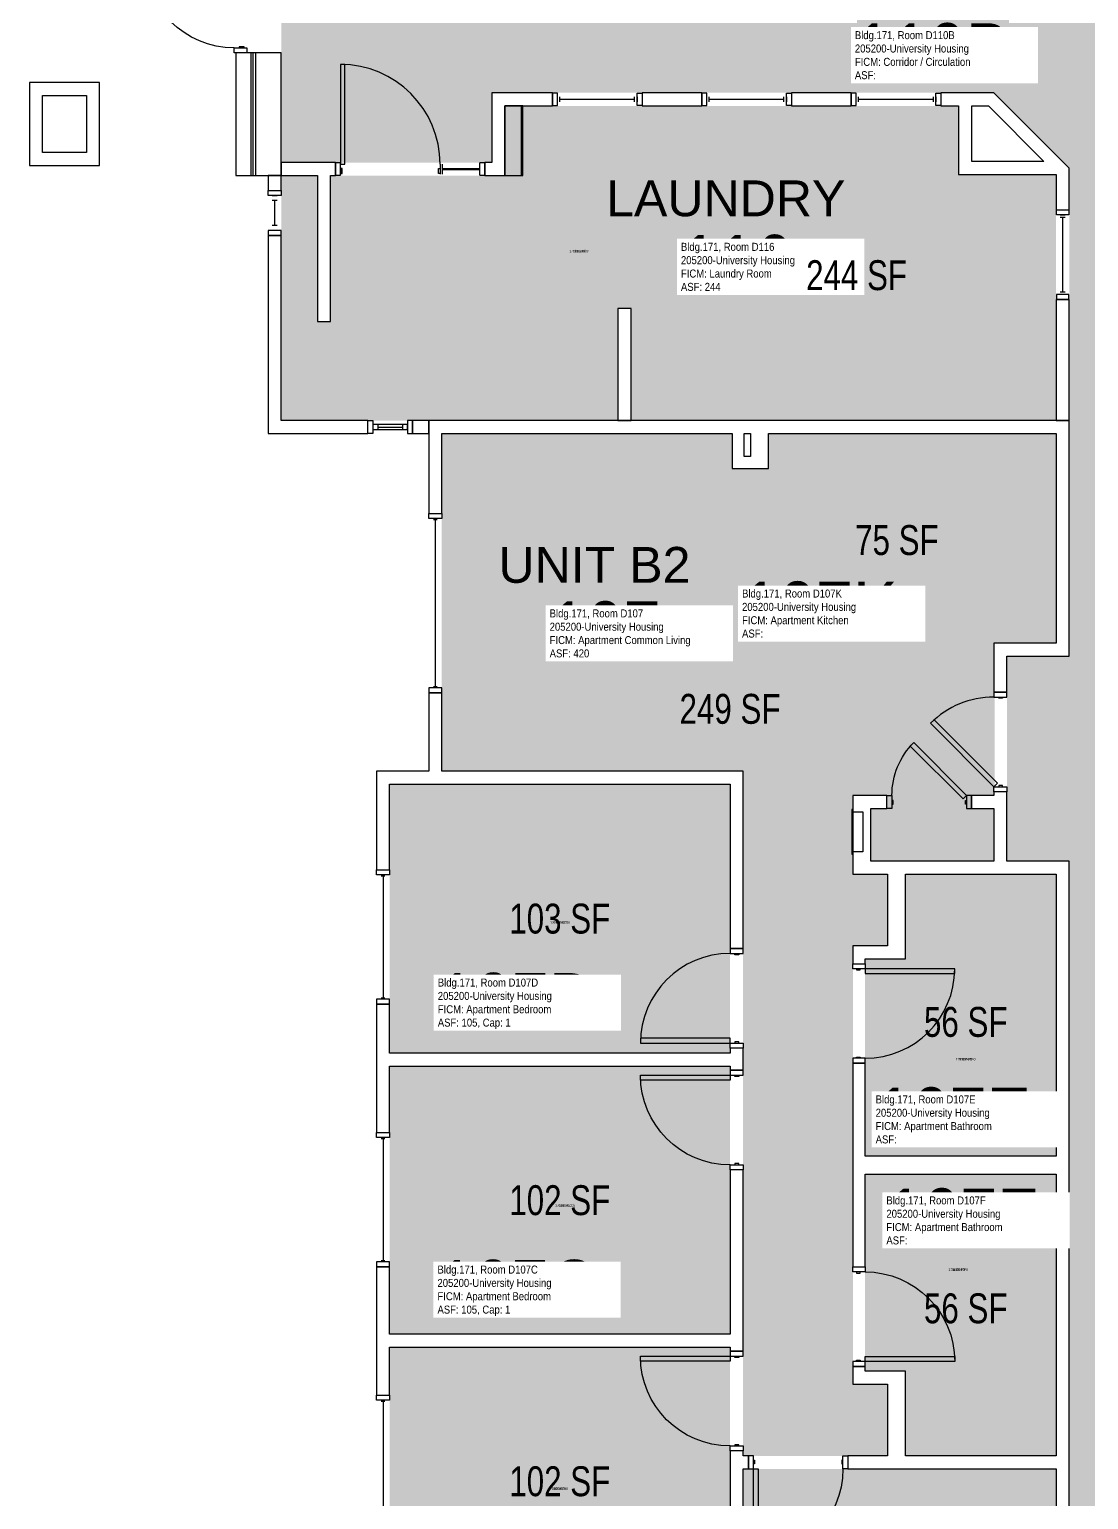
# Model space of a CAD drawing. Header units: inches. Extents: x -179 to 1729, y 245 to 1632.
# Drawn here: x 895 to 1320, y 729 to 1319 of the extents above; entities that cross this region are included whole.
import ezdxf
from ezdxf.enums import TextEntityAlignment as Align

# ---------------------------------------------------------------- set-up
doc = ezdxf.new("R2010")
doc.units = ezdxf.units.IN
doc.header["$LTSCALE"] = 48
doc.header["$MEASUREMENT"] = 0
for name, color, linetype in [('A-DOOR', 2, 'Continuous'), ('A-GLAZ', 1, 'Continuous'), ('A-IDEN-RNUM', 7, 'Continuous'), ('A-IDEN-SNUM', 4, 'Continuous'), ('A-IDEN-VNUM', 4, 'Continuous'), ('A-MISC', 2, 'Continuous'), ('A-WALL', 5, 'Continuous'), ('AREA-TEXT', 3, 'Continuous'), ('Rooms-Category-Color', 7, 'Continuous'), ('Rooms-College-Color', 7, 'Continuous'), ('Rooms-Department-Color', 7, 'Continuous'), ('Rooms-Division-Color', 7, 'Continuous'), ('Rooms-Information', 7, 'Continuous')]:
    doc.layers.add(name, color=color, linetype=linetype)
doc.styles.add('CP_AREA', font='arial.ttf', dxfattribs={"height": 15})
doc.styles.add('CP_ROOMSNUMBER', font='arial.ttf', dxfattribs={"height": 1})
doc.styles.add('CP_ROOMVNUMBER', font='arial.ttf', dxfattribs={"width": 0.85, "height": 0.075})
doc.styles.get("Standard").update_dxf_attribs({"font": 'arial.ttf'})

msp = doc.modelspace()

# ---------------------------------------------------------------- hatches: boundary and pattern name
h = msp.add_hatch()
h.set_pattern_fill('ANSI31', color=256, angle=90, style=0)
h.set_pattern_definition([(135, (661.53165, 557.89328), (-0.088388348, -0.088388348), [])])
h.paths.add_polyline_path([(1245.48, 889.36), (1245.48, 948.1), (1254.69, 948.1), (1254.69, 889.36)], flags=9)
at = {"layer": 'Rooms-Category-Color', "true_color": 0xadadad}
msp.add_hatch(color=253, dxfattribs=at).paths.add_polyline_path([(1080.66, 1265.75), (996.12, 1265.75), (996.12, 1353.75), (1085.52, 1353.75), (1085.52, 1378.75), (1167.84, 1378.75), (1167.84, 1353.75), (1372.63, 1353.75), (1372.63, 1264.36), (1397.63, 1264.36), (1397.63, 1182.03), (1372.63, 1182.03), (1372.63, 594.38), (1312.63, 594.38), (1312.63, 985.16), (1287.63, 985.16), (1287.63, 1067.48), (1312.63, 1067.48), (1312.63, 1263.5), (1282.37, 1293.75), (1080.66, 1293.75)])
at = {"layer": 'Rooms-Category-Color', "true_color": 0x728ef3}
for points in [[(1136.62, 1162.12), (1307.38, 1162.12), (1307.38, 1260.96), (1268.2, 1260.96), (1268.2, 1288.5), (1085.91, 1288.5), (1085.91, 1260.5), (1015.91, 1260.5), (1015.91, 1201.87), (1010.66, 1201.87), (1010.66, 1260.5), (996.12, 1260.5), (996.12, 1162.12), (1131.37, 1162.12), (1131.37, 1207.12), (1136.62, 1207.12)], [(1177.25, 1156.87), (1177.25, 1072.73), (1282.67, 1072.61), (1282.67, 1011.49), (1273.42, 1011.61), (1273.42, 1006.36), (1282.37, 1006.36), (1282.37, 985.16), (1233, 985.16), (1233, 1006.36), (1239.42, 1006.36), (1239.42, 1011.61), (1225.75, 1011.61), (1225.75, 979.91), (1239.62, 979.91), (1239.62, 951.16), (1225.75, 951.16), (1225.75, 775.12), (1239.62, 775.12), (1239.62, 746.37), (1181.62, 746.37), (1181.62, 1021.37), (1060.62, 1021.37), (1060.62, 1156.87)], [(1307.38, 1072.73), (1177.25, 1072.73), (1177.25, 1142.87), (1191.88, 1142.87), (1191.88, 1156.87), (1307.38, 1156.87)], [(1039.63, 1016.12), (1039.63, 908.12), (1176.38, 908.12), (1176.38, 1016.12)], [(1307.38, 866.77), (1230.63, 866.77), (1230.63, 945.91), (1246.88, 945.91), (1246.88, 979.91), (1307.38, 979.91)], [(1039.63, 795.25), (1176.38, 795.25), (1176.38, 902.87), (1039.63, 902.87)], [(1307.38, 746.37), (1246.88, 746.37), (1246.88, 780.37), (1230.63, 780.37), (1230.63, 859.52), (1307.38, 859.52)], [(1176.38, 682.37), (1039.63, 682.37), (1039.63, 790), (1176.38, 790)], [(1307.38, 622.37), (1181.62, 622.37), (1181.62, 741.12), (1307.38, 741.12)]]:
    msp.add_hatch(color=171, dxfattribs=at).paths.add_polyline_path(points)
at = {"layer": 'Rooms-College-Color', "true_color": 0xadadad}
for points in [[(1080.66, 1265.75), (996.12, 1265.75), (996.12, 1353.75), (1085.52, 1353.75), (1085.52, 1378.75), (1167.84, 1378.75), (1167.84, 1353.75), (1372.63, 1353.75), (1372.63, 1264.36), (1397.63, 1264.36), (1397.63, 1182.03), (1372.63, 1182.03), (1372.63, 594.38), (1312.63, 594.38), (1312.63, 985.16), (1287.63, 985.16), (1287.63, 1067.48), (1312.63, 1067.48), (1312.63, 1263.5), (1282.37, 1293.75), (1080.66, 1293.75)], [(1136.62, 1162.12), (1307.38, 1162.12), (1307.38, 1260.96), (1268.2, 1260.96), (1268.2, 1288.5), (1085.91, 1288.5), (1085.91, 1260.5), (1015.91, 1260.5), (1015.91, 1201.87), (1010.66, 1201.87), (1010.66, 1260.5), (996.12, 1260.5), (996.12, 1162.12), (1131.37, 1162.12), (1131.37, 1207.12), (1136.62, 1207.12)], [(1177.25, 1156.87), (1177.25, 1072.73), (1282.67, 1072.61), (1282.67, 1011.49), (1273.42, 1011.61), (1273.42, 1006.36), (1282.37, 1006.36), (1282.37, 985.16), (1233, 985.16), (1233, 1006.36), (1239.42, 1006.36), (1239.42, 1011.61), (1225.75, 1011.61), (1225.75, 979.91), (1239.62, 979.91), (1239.62, 951.16), (1225.75, 951.16), (1225.75, 775.12), (1239.62, 775.12), (1239.62, 746.37), (1181.62, 746.37), (1181.62, 1021.37), (1060.62, 1021.37), (1060.62, 1156.87)], [(1307.38, 1072.73), (1177.25, 1072.73), (1177.25, 1142.87), (1191.88, 1142.87), (1191.88, 1156.87), (1307.38, 1156.87)], [(1039.63, 1016.12), (1039.63, 908.12), (1176.38, 908.12), (1176.38, 1016.12)], [(1307.38, 866.77), (1230.63, 866.77), (1230.63, 945.91), (1246.88, 945.91), (1246.88, 979.91), (1307.38, 979.91)], [(1039.63, 795.25), (1176.38, 795.25), (1176.38, 902.87), (1039.63, 902.87)], [(1307.38, 746.37), (1246.88, 746.37), (1246.88, 780.37), (1230.63, 780.37), (1230.63, 859.52), (1307.38, 859.52)], [(1176.38, 682.37), (1039.63, 682.37), (1039.63, 790), (1176.38, 790)], [(1307.38, 622.37), (1181.62, 622.37), (1181.62, 741.12), (1307.38, 741.12)]]:
    msp.add_hatch(color=253, dxfattribs=at).paths.add_polyline_path(points)
at = {"layer": 'Rooms-Department-Color', "true_color": 0xacacac}
msp.add_hatch(color=253, dxfattribs=at).paths.add_polyline_path([(1080.66, 1265.75), (996.12, 1265.75), (996.12, 1353.75), (1085.52, 1353.75), (1085.52, 1378.75), (1167.84, 1378.75), (1167.84, 1353.75), (1372.63, 1353.75), (1372.63, 1264.36), (1397.63, 1264.36), (1397.63, 1182.03), (1372.63, 1182.03), (1372.63, 594.38), (1312.63, 594.38), (1312.63, 985.16), (1287.63, 985.16), (1287.63, 1067.48), (1312.63, 1067.48), (1312.63, 1263.5), (1282.37, 1293.75), (1080.66, 1293.75)])
at = {"layer": 'Rooms-Department-Color', "true_color": 0x604aed}
for points in [[(1136.62, 1162.12), (1307.38, 1162.12), (1307.38, 1260.96), (1268.2, 1260.96), (1268.2, 1288.5), (1085.91, 1288.5), (1085.91, 1260.5), (1015.91, 1260.5), (1015.91, 1201.87), (1010.66, 1201.87), (1010.66, 1260.5), (996.12, 1260.5), (996.12, 1162.12), (1131.37, 1162.12), (1131.37, 1207.12), (1136.62, 1207.12)], [(1177.25, 1156.87), (1177.25, 1072.73), (1282.67, 1072.61), (1282.67, 1011.49), (1273.42, 1011.61), (1273.42, 1006.36), (1282.37, 1006.36), (1282.37, 985.16), (1233, 985.16), (1233, 1006.36), (1239.42, 1006.36), (1239.42, 1011.61), (1225.75, 1011.61), (1225.75, 979.91), (1239.62, 979.91), (1239.62, 951.16), (1225.75, 951.16), (1225.75, 775.12), (1239.62, 775.12), (1239.62, 746.37), (1181.62, 746.37), (1181.62, 1021.37), (1060.62, 1021.37), (1060.62, 1156.87)], [(1307.38, 1072.73), (1177.25, 1072.73), (1177.25, 1142.87), (1191.88, 1142.87), (1191.88, 1156.87), (1307.38, 1156.87)], [(1039.63, 1016.12), (1039.63, 908.12), (1176.38, 908.12), (1176.38, 1016.12)], [(1307.38, 866.77), (1230.63, 866.77), (1230.63, 945.91), (1246.88, 945.91), (1246.88, 979.91), (1307.38, 979.91)], [(1039.63, 795.25), (1176.38, 795.25), (1176.38, 902.87), (1039.63, 902.87)], [(1307.38, 746.37), (1246.88, 746.37), (1246.88, 780.37), (1230.63, 780.37), (1230.63, 859.52), (1307.38, 859.52)], [(1176.38, 682.37), (1039.63, 682.37), (1039.63, 790), (1176.38, 790)], [(1307.38, 622.37), (1181.62, 622.37), (1181.62, 741.12), (1307.38, 741.12)]]:
    msp.add_hatch(color=173, dxfattribs=at).paths.add_polyline_path(points)
at = {"layer": 'Rooms-Division-Color', "true_color": 0xadadad}
msp.add_hatch(color=253, dxfattribs=at).paths.add_polyline_path([(1080.66, 1265.75), (996.12, 1265.75), (996.12, 1353.75), (1085.52, 1353.75), (1085.52, 1378.75), (1167.84, 1378.75), (1167.84, 1353.75), (1372.63, 1353.75), (1372.63, 1264.36), (1397.63, 1264.36), (1397.63, 1182.03), (1372.63, 1182.03), (1372.63, 594.38), (1312.63, 594.38), (1312.63, 985.16), (1287.63, 985.16), (1287.63, 1067.48), (1312.63, 1067.48), (1312.63, 1263.5), (1282.37, 1293.75), (1080.66, 1293.75)])
at = {"layer": 'Rooms-Division-Color', "true_color": 0x604aed}
for points in [[(1136.62, 1162.12), (1307.38, 1162.12), (1307.38, 1260.96), (1268.2, 1260.96), (1268.2, 1288.5), (1085.91, 1288.5), (1085.91, 1260.5), (1015.91, 1260.5), (1015.91, 1201.87), (1010.66, 1201.87), (1010.66, 1260.5), (996.12, 1260.5), (996.12, 1162.12), (1131.37, 1162.12), (1131.37, 1207.12), (1136.62, 1207.12)], [(1177.25, 1156.87), (1177.25, 1072.73), (1282.67, 1072.61), (1282.67, 1011.49), (1273.42, 1011.61), (1273.42, 1006.36), (1282.37, 1006.36), (1282.37, 985.16), (1233, 985.16), (1233, 1006.36), (1239.42, 1006.36), (1239.42, 1011.61), (1225.75, 1011.61), (1225.75, 979.91), (1239.62, 979.91), (1239.62, 951.16), (1225.75, 951.16), (1225.75, 775.12), (1239.62, 775.12), (1239.62, 746.37), (1181.62, 746.37), (1181.62, 1021.37), (1060.62, 1021.37), (1060.62, 1156.87)], [(1307.38, 1072.73), (1177.25, 1072.73), (1177.25, 1142.87), (1191.88, 1142.87), (1191.88, 1156.87), (1307.38, 1156.87)], [(1039.63, 1016.12), (1039.63, 908.12), (1176.38, 908.12), (1176.38, 1016.12)], [(1307.38, 866.77), (1230.63, 866.77), (1230.63, 945.91), (1246.88, 945.91), (1246.88, 979.91), (1307.38, 979.91)], [(1039.63, 795.25), (1176.38, 795.25), (1176.38, 902.87), (1039.63, 902.87)], [(1307.38, 746.37), (1246.88, 746.37), (1246.88, 780.37), (1230.63, 780.37), (1230.63, 859.52), (1307.38, 859.52)], [(1176.38, 682.37), (1039.63, 682.37), (1039.63, 790), (1176.38, 790)], [(1307.38, 622.37), (1181.62, 622.37), (1181.62, 741.12), (1307.38, 741.12)]]:
    msp.add_hatch(color=173, dxfattribs=at).paths.add_polyline_path(points)

# ---------------------------------------------------------------- linework, layer by layer
at = {"layer": 'A-DOOR'}
for p, q in [((977.25, 1309.75), (977.25, 1311.75)), ((977.25, 1311.75), (982.25, 1311.75)), ((981.25, 1312.25), (979.25, 1312.25)), ((979.25, 1312.25), (979.25, 1311.75)), ((979.25, 1311.75), (981.25, 1311.75)), ((981.25, 1311.75), (981.25, 1312.25)), ((982.25, 1311.75), (982.25, 1309.75)), ((982.25, 1309.75), (977.25, 1309.75)), ((1021.66, 1305.12), (1019.91, 1305.12)), ((1019.91, 1305.12), (1019.91, 1265.12)), ((1021.66, 1265.12), (1021.66, 1305.12)), ((1019.91, 1265.12), (1021.66, 1265.12)), ((1020.53, 1263.37), (1019.91, 1263.37)), ((1019.91, 1263.37), (1019.91, 1261.37)), ((1019.91, 1261.37), (1020.53, 1261.37)), ((1020.53, 1261.37), (1020.53, 1263.37)), ((1059.28, 1261.37), (1059.28, 1263.37)), ((1059.28, 1263.37), (1059.91, 1263.37)), ((1059.91, 1261.37), (1059.28, 1261.37)), ((1059.91, 1263.37), (1059.91, 1261.37))]:
    msp.add_line(p, q, dxfattribs=at)
for points in [[(1287.63, 1051.09), (1287.63, 1053.09), (1282.37, 1053.09), (1282.37, 1051.09)], [(1285.88, 1051.09), (1285.88, 1050.59), (1284.38, 1050.59), (1284.38, 1051.09)], [(1282.37, 1015.09), (1283.79, 1016.51), (1258.33, 1041.96), (1256.92, 1040.55)], [(1271.42, 1011.61), (1270.01, 1010.19), (1248.8, 1031.41), (1250.21, 1032.82)], [(1285.88, 1015.09), (1285.88, 1015.59), (1284.38, 1015.59), (1284.38, 1015.09)], [(1241.42, 1006.36), (1239.42, 1006.36), (1239.42, 1011.61), (1241.42, 1011.61)], [(1241.42, 1008.11), (1241.92, 1008.11), (1241.92, 1009.61), (1241.42, 1009.61)], [(1271.42, 1008.11), (1270.92, 1008.11), (1270.92, 1009.61), (1271.42, 1009.61)], [(1271.42, 1006.36), (1273.42, 1006.36), (1273.42, 1011.61), (1271.42, 1011.61)], [(1287.63, 1015.09), (1287.63, 1013.09), (1282.37, 1013.09), (1282.37, 1015.09)], [(1181.62, 948.12), (1181.62, 950.12), (1176.38, 950.12), (1176.38, 948.12)], [(1179.88, 948.12), (1179.88, 947.62), (1178.38, 947.62), (1178.38, 948.12)], [(1225.75, 942.02), (1225.75, 944.02), (1230.63, 944.02), (1230.63, 942.02)], [(1227.13, 942.02), (1227.13, 941.52), (1228.63, 941.52), (1228.63, 942.02)], [(1230.63, 942.02), (1230.63, 940.02), (1266.63, 940.02), (1266.63, 942.02)], [(1176.38, 912.12), (1176.38, 914.12), (1140.38, 914.12), (1140.38, 912.12)], [(1181.62, 912.12), (1181.62, 910.12), (1176.38, 910.12), (1176.38, 912.12)], [(1179.88, 912.12), (1179.88, 912.62), (1178.38, 912.62), (1178.38, 912.12)], [(1225.75, 906.02), (1225.75, 904.02), (1230.63, 904.02), (1230.63, 906.02)], [(1227.13, 906.02), (1227.13, 906.52), (1228.63, 906.52), (1228.63, 906.02)], [(1176.38, 899.25), (1176.38, 897.25), (1140.38, 897.25), (1140.38, 899.25)], [(1181.62, 899.25), (1181.62, 901.25), (1176.38, 901.25), (1176.38, 899.25)], [(1179.88, 899.25), (1179.88, 898.75), (1178.38, 898.75), (1178.38, 899.25)], [(1181.62, 863.25), (1181.62, 861.25), (1176.38, 861.25), (1176.38, 863.25)], [(1179.88, 863.25), (1179.88, 863.75), (1178.38, 863.75), (1178.38, 863.25)], [(1225.75, 820.27), (1225.75, 822.27), (1230.63, 822.27), (1230.63, 820.27)], [(1227.13, 820.27), (1227.13, 819.77), (1228.63, 819.77), (1228.63, 820.27)], [(1176.38, 786.37), (1176.38, 784.37), (1140.38, 784.37), (1140.38, 786.37)], [(1181.62, 786.37), (1181.62, 788.37), (1176.38, 788.37), (1176.38, 786.37)], [(1179.88, 786.37), (1179.88, 785.87), (1178.38, 785.87), (1178.38, 786.37)], [(1230.63, 784.27), (1230.63, 786.27), (1266.63, 786.27), (1266.63, 784.27)], [(1225.75, 784.27), (1225.75, 782.27), (1230.63, 782.27), (1230.63, 784.27)], [(1227.13, 784.27), (1227.13, 784.77), (1228.63, 784.77), (1228.63, 784.27)], [(1181.62, 750.37), (1181.62, 748.37), (1176.38, 748.37), (1176.38, 750.37)], [(1179.88, 750.37), (1179.88, 750.87), (1178.38, 750.87), (1178.38, 750.37)], [(1185.75, 746.37), (1183.75, 746.37), (1183.75, 741.12), (1185.75, 741.12)], [(1185.75, 744.62), (1186.25, 744.62), (1186.25, 743.12), (1185.75, 743.12)], [(1221.75, 744.62), (1221.25, 744.62), (1221.25, 743.12), (1221.75, 743.12)], [(1221.75, 746.37), (1223.75, 746.37), (1223.75, 741.12), (1221.75, 741.12)], [(1185.75, 741.12), (1187.75, 741.12), (1187.75, 705.12), (1185.75, 705.12)]]:
    msp.add_lwpolyline(points, close=True, dxfattribs=at)
at = {"layer": 'A-DOOR', "extrusion": (0, 0, -1)}
for centre, radius, start, end in [((-977.25, 1347.75), 36, 270, 0), ((-1271.42, 1011.61), 30, 0, 45), ((-1176.38, 899.25), 36, 270, 0), ((-1230.63, 784.27), 36, 90, 180), ((-1176.38, 786.37), 36, 270, 0), ((-1185.75, 741.12), 36, 180, 270)]:
    msp.add_arc(centre, radius, start, end, dxfattribs=at)
at = {"layer": 'A-DOOR'}
for centre, radius, start, end in [((1019.91, 1265.12), 40, 0, 90), ((1282.37, 1015.09), 36, 90, 135), ((1176.38, 912.12), 36, 90, 180), ((1230.63, 942.02), 36, 270, 0)]:
    msp.add_arc(centre, radius, start, end, dxfattribs=at)
at = {"layer": 'A-GLAZ'}
for p, q in [((1107.05, 1293.62), (1105.05, 1293.62)), ((1105.05, 1293.62), (1105.05, 1288.62)), ((1107.05, 1288.62), (1107.05, 1293.62)), ((1139.05, 1293.62), (1141.05, 1293.62)), ((1139.05, 1288.62), (1139.05, 1293.62)), ((1141.05, 1293.62), (1141.05, 1288.62)), ((1167.05, 1293.62), (1165.05, 1293.62)), ((1165.05, 1293.62), (1165.05, 1288.62)), ((1167.05, 1288.62), (1167.05, 1293.62)), ((1199.05, 1293.62), (1201.05, 1293.62)), ((1199.05, 1288.62), (1199.05, 1293.62)), ((1201.05, 1293.62), (1201.05, 1288.62)), ((1227.05, 1293.62), (1225.05, 1293.62)), ((1225.05, 1293.62), (1225.05, 1288.62)), ((1227.05, 1288.62), (1227.05, 1293.62)), ((1259.05, 1293.62), (1261.05, 1293.62)), ((1259.05, 1288.62), (1259.05, 1293.62)), ((1261.05, 1293.62), (1261.05, 1288.62)), ((1105.05, 1288.62), (1107.05, 1288.62)), ((1107.05, 1290.12), (1107.05, 1292.12)), ((1108.05, 1290.12), (1108.05, 1292.12)), ((1108.05, 1291.12), (1138.05, 1291.12)), ((1138.05, 1290.12), (1138.05, 1292.12)), ((1139.05, 1292.12), (1139.05, 1290.12)), ((1141.05, 1288.62), (1139.05, 1288.62)), ((1165.05, 1288.62), (1167.05, 1288.62)), ((1167.05, 1290.12), (1167.05, 1292.12)), ((1168.05, 1290.12), (1168.05, 1292.12)), ((1168.05, 1291.12), (1198.05, 1291.12)), ((1198.05, 1290.12), (1198.05, 1292.12)), ((1199.05, 1292.12), (1199.05, 1290.12)), ((1201.05, 1288.62), (1199.05, 1288.62)), ((1225.05, 1288.62), (1227.05, 1288.62)), ((1227.05, 1290.12), (1227.05, 1292.12)), ((1228.05, 1290.12), (1228.05, 1292.12)), ((1228.05, 1291.12), (1258.05, 1291.12)), ((1258.05, 1290.12), (1258.05, 1292.12)), ((1259.05, 1292.12), (1259.05, 1290.12)), ((1261.05, 1288.62), (1259.05, 1288.62)), ((1019.91, 1265.62), (1017.91, 1265.62)), ((1017.91, 1265.62), (1017.91, 1260.62)), ((1019.91, 1260.62), (1019.91, 1265.62)), ((1059.91, 1265.12), (1059.91, 1261.12)), ((1060.91, 1261.12), (1060.91, 1265.12)), ((1075.91, 1260.62), (1075.91, 1265.62)), ((1077.91, 1265.62), (1075.91, 1265.62)), ((1077.91, 1260.62), (1077.91, 1265.62)), ((1017.91, 1260.62), (1019.91, 1260.62)), ((1075.91, 1263.25), (1060.91, 1263.25)), ((1060.91, 1263), (1075.91, 1263)), ((1075.91, 1260.62), (1077.91, 1260.62)), ((990.87, 1252.5), (990.87, 1254.5)), ((990.87, 1254.5), (996.12, 1254.5)), ((996.12, 1252.5), (990.87, 1252.5)), ((992.5, 1252.5), (994.5, 1252.5)), ((996.12, 1254.5), (996.12, 1252.5)), ((994.5, 1250.5), (992.5, 1250.5)), ((993.5, 1240.5), (993.5, 1250.5)), ((1307.5, 1244.69), (1307.5, 1246.69)), ((1307.5, 1246.69), (1312.5, 1246.69)), ((1312.5, 1246.69), (1312.5, 1244.69)), ((994.5, 1240.5), (992.5, 1240.5)), ((1312.5, 1244.69), (1307.5, 1244.69)), ((1309, 1244.69), (1311, 1244.69)), ((1311, 1243.69), (1309, 1243.69)), ((1310, 1213.69), (1310, 1243.69)), ((990.87, 1238.5), (990.87, 1236.5)), ((996.12, 1238.5), (990.87, 1238.5)), ((990.87, 1236.5), (996.12, 1236.5)), ((994.5, 1238.5), (992.5, 1238.5)), ((996.12, 1236.5), (996.12, 1238.5)), ((1307.5, 1212.69), (1307.5, 1210.69)), ((1312.5, 1212.69), (1307.5, 1212.69)), ((1307.5, 1210.69), (1312.5, 1210.69)), ((1311, 1213.69), (1309, 1213.69)), ((1311, 1212.69), (1309, 1212.69)), ((1312.5, 1210.69), (1312.5, 1212.69)), ((1030.87, 1156.87), (1030.87, 1162.12)), ((1030.87, 1162.12), (1032.87, 1162.12)), ((1032.87, 1162.12), (1032.87, 1156.87)), ((1032.87, 1160.5), (1032.87, 1158.5)), ((1046.87, 1160.5), (1032.87, 1160.5)), ((1032.87, 1158.5), (1046.87, 1158.5)), ((1034.88, 1160.5), (1034.88, 1158.5)), ((1034.88, 1159.5), (1044.88, 1159.5)), ((1044.88, 1160.5), (1044.88, 1158.5)), ((1048.87, 1162.12), (1046.87, 1162.12)), ((1046.87, 1162.12), (1046.87, 1156.87)), ((1046.87, 1158.5), (1046.87, 1160.5)), ((1048.87, 1156.87), (1048.87, 1162.12)), ((1032.87, 1156.87), (1030.87, 1156.87)), ((1046.87, 1156.87), (1048.87, 1156.87)), ((1058.75, 1122.26), (1057.25, 1122.26)), ((1058, 1122.26), (1058, 1055.26)), ((1058.75, 1055.26), (1057.25, 1055.26)), ((1037.75, 979.22), (1036.25, 979.22)), ((1037, 979.22), (1037, 930.22)), ((1037.75, 930.22), (1036.25, 930.22)), ((1037.75, 873.75), (1036.25, 873.75)), ((1037, 873.75), (1037, 824.75)), ((1037.75, 824.75), (1036.25, 824.75)), ((1037.75, 768.22), (1036.25, 768.22)), ((1037, 768.22), (1037, 719.22))]:
    msp.add_line(p, q, dxfattribs=at)
for points in [[(1055.37, 1122.76), (1055.37, 1124.76), (1060.62, 1124.76), (1060.62, 1122.76)], [(1055.37, 1054.76), (1055.37, 1052.76), (1060.62, 1052.76), (1060.62, 1054.76)], [(1034.38, 979.72), (1034.38, 981.72), (1039.63, 981.72), (1039.63, 979.72)], [(1034.38, 929.72), (1034.38, 927.72), (1039.63, 927.72), (1039.63, 929.72)], [(1034.38, 874.25), (1034.38, 876.25), (1039.63, 876.25), (1039.63, 874.25)], [(1034.38, 824.25), (1034.38, 822.25), (1039.63, 822.25), (1039.63, 824.25)], [(1034.38, 768.72), (1034.38, 770.72), (1039.63, 770.72), (1039.63, 768.72)]]:
    msp.add_lwpolyline(points, close=True, dxfattribs=at)
at = {"layer": 'A-MISC'}
msp.add_lwpolyline([(1225.75, 1005.95), (1225.25, 1005.95), (1225.25, 987.95), (1225.75, 987.95)], close=True, dxfattribs=at)
msp.add_lwpolyline([(1225.75, 1004.95), (1229.75, 1004.95), (1229.75, 988.95), (1225.75, 988.95)], dxfattribs=at)
at = {"layer": 'A-WALL'}
for p, q in [((977.87, 1309.75), (977.87, 1260.5)), ((996.12, 1309.75), (977.87, 1309.75)), ((983.87, 1309.75), (983.87, 1260.5)), ((984.87, 1260.5), (984.87, 1309.75)), ((985.87, 1260.5), (985.87, 1309.75)), ((996.12, 1260.5), (996.12, 1309.75)), ((894.97, 1297.88), (894.97, 1264.5)), ((923.12, 1297.88), (894.97, 1297.88)), ((923.12, 1264.5), (923.12, 1297.88)), ((1080.66, 1293.75), (1080.66, 1265.75)), ((1105.05, 1293.75), (1080.66, 1293.75)), ((1105.05, 1288.5), (1105.05, 1293.75)), ((1165.05, 1293.75), (1141.05, 1293.75)), ((1141.05, 1293.75), (1141.05, 1288.5)), ((1165.05, 1288.5), (1165.05, 1293.75)), ((1225.05, 1293.75), (1201.05, 1293.75)), ((1201.05, 1293.75), (1201.05, 1288.5)), ((1225.05, 1288.5), (1225.05, 1293.75)), ((1282.37, 1293.75), (1261.05, 1293.75)), ((1261.05, 1293.75), (1261.05, 1288.5)), ((1312.63, 1263.5), (1282.37, 1293.75)), ((900.22, 1269.75), (900.22, 1292.63)), ((900.22, 1292.63), (917.87, 1292.63)), ((917.87, 1292.63), (917.87, 1269.75)), ((1085.91, 1260.5), (1085.91, 1288.5)), ((1085.91, 1288.5), (1105.05, 1288.5)), ((1093.16, 1288.5), (1085.91, 1288.5)), ((1085.91, 1288.5), (1085.91, 1260.5)), ((1092.53, 1288.5), (1092.53, 1260.5)), ((1093.16, 1260.5), (1093.16, 1288.5)), ((1141.05, 1288.5), (1165.05, 1288.5)), ((1201.05, 1288.5), (1225.05, 1288.5)), ((1261.05, 1288.5), (1268.2, 1288.5)), ((1268.2, 1288.5), (1268.2, 1260.96)), ((1273.45, 1288.5), (1280.2, 1288.5)), ((1273.45, 1266.21), (1273.45, 1288.5)), ((1280.2, 1288.5), (1302.49, 1266.21)), ((917.87, 1269.75), (900.22, 1269.75)), ((894.97, 1264.5), (923.12, 1264.5)), ((1017.91, 1265.75), (996.12, 1265.75)), ((996.12, 1265.75), (996.12, 1260.5)), ((1017.91, 1260.5), (1017.91, 1265.75)), ((1080.66, 1265.75), (1077.91, 1265.75)), ((1077.91, 1265.75), (1077.91, 1260.5)), ((1302.49, 1266.21), (1273.45, 1266.21)), ((1312.63, 1246.69), (1312.63, 1263.5)), ((977.87, 1260.5), (996.12, 1260.5)), ((996.12, 1260.5), (990.87, 1260.5)), ((990.87, 1260.5), (990.87, 1254.5)), ((996.12, 1254.5), (996.12, 1260.5)), ((996.12, 1260.5), (1010.66, 1260.5)), ((1010.66, 1260.5), (1010.66, 1201.87)), ((1015.91, 1201.87), (1015.91, 1260.5)), ((1015.91, 1260.5), (1017.91, 1260.5)), ((1077.91, 1260.5), (1085.91, 1260.5)), ((1085.91, 1260.5), (1093.16, 1260.5)), ((1268.2, 1260.96), (1307.38, 1260.96)), ((1307.38, 1260.96), (1307.38, 1246.69)), ((990.87, 1254.5), (996.12, 1254.5)), ((1307.38, 1246.69), (1312.63, 1246.69)), ((996.12, 1236.5), (990.87, 1236.5)), ((990.87, 1236.5), (990.87, 1156.87)), ((996.12, 1162.12), (996.12, 1236.5)), ((1312.63, 1210.69), (1307.38, 1210.69)), ((1307.38, 1210.69), (1307.38, 1162.12)), ((1312.63, 1162.12), (1312.63, 1210.69)), ((1131.37, 1207.12), (1131.37, 1162.12)), ((1136.62, 1207.12), (1131.37, 1207.12)), ((1136.62, 1162.12), (1136.62, 1207.12)), ((1010.66, 1201.87), (1015.91, 1201.87)), ((1030.87, 1162.12), (996.12, 1162.12)), ((1030.87, 1156.87), (1030.87, 1162.12)), ((1055.37, 1162.12), (1048.87, 1162.12)), ((1048.87, 1162.12), (1048.87, 1156.87)), ((1055.37, 1156.87), (1055.37, 1162.12)), ((1055.37, 1162.12), (1055.37, 1124.76)), ((1312.63, 1162.12), (1055.37, 1162.12)), ((1131.37, 1162.12), (1136.62, 1162.12)), ((1307.38, 1162.12), (1312.63, 1162.12)), ((1312.63, 1067.48), (1312.63, 1162.12)), ((990.87, 1156.87), (1030.87, 1156.87)), ((1048.87, 1156.87), (1055.37, 1156.87)), ((1060.62, 1124.76), (1060.62, 1156.87)), ((1060.62, 1156.87), (1177.25, 1156.87)), ((1177.25, 1156.87), (1177.25, 1142.87)), ((1182.13, 1156.87), (1184.63, 1156.87)), ((1182.13, 1147.75), (1182.13, 1156.87)), ((1184.63, 1156.87), (1184.63, 1147.75)), ((1191.88, 1156.87), (1307.38, 1156.87)), ((1191.88, 1142.87), (1191.88, 1156.87)), ((1307.38, 1156.87), (1307.38, 1072.73)), ((1184.63, 1147.75), (1182.13, 1147.75)), ((1177.25, 1142.87), (1191.88, 1142.87)), ((1055.37, 1124.76), (1060.62, 1124.76)), ((1282.37, 1072.73), (1282.37, 1053.09)), ((1307.38, 1072.73), (1282.37, 1072.73)), ((1287.63, 1053.09), (1287.63, 1067.48)), ((1287.63, 1067.48), (1312.63, 1067.48)), ((1055.37, 1052.76), (1055.37, 1021.37)), ((1060.62, 1052.76), (1055.37, 1052.76)), ((1060.62, 1021.37), (1060.62, 1052.76)), ((1282.37, 1053.09), (1287.63, 1053.09)), ((1034.38, 1021.37), (1034.38, 981.72)), ((1055.37, 1021.37), (1034.38, 1021.37)), ((1181.62, 1021.37), (1060.62, 1021.37)), ((1181.62, 950.12), (1181.62, 1021.37)), ((1039.63, 981.72), (1039.63, 1016.12)), ((1039.63, 1016.12), (1176.38, 1016.12)), ((1176.38, 1016.12), (1176.38, 950.12)), ((1225.75, 1011.61), (1225.75, 979.91)), ((1239.42, 1011.61), (1225.75, 1011.61)), ((1239.42, 1006.36), (1239.42, 1011.61)), ((1282.37, 1011.61), (1273.42, 1011.61)), ((1273.42, 1011.61), (1273.42, 1006.36)), ((1282.37, 1013.09), (1282.37, 1011.61)), ((1287.63, 1013.09), (1282.37, 1013.09)), ((1287.63, 985.16), (1287.63, 1013.09)), ((1233, 985.16), (1233, 1006.36)), ((1233, 1006.36), (1239.42, 1006.36)), ((1273.42, 1006.36), (1282.37, 1006.36)), ((1282.37, 1006.36), (1282.37, 985.16)), ((1034.38, 981.72), (1039.63, 981.72)), ((1282.37, 985.16), (1233, 985.16)), ((1312.63, 985.16), (1287.63, 985.16)), ((1312.63, 745.75), (1312.63, 985.16)), ((1225.75, 979.91), (1239.62, 979.91)), ((1239.62, 979.91), (1239.62, 951.16)), ((1246.88, 945.91), (1246.88, 979.91)), ((1246.88, 979.91), (1307.38, 979.91)), ((1307.38, 979.91), (1307.38, 866.77)), ((1225.75, 951.16), (1225.75, 944.02)), ((1239.62, 951.16), (1225.75, 951.16)), ((1176.38, 950.12), (1181.62, 950.12)), ((1230.63, 944.02), (1230.63, 945.91)), ((1230.63, 945.91), (1246.88, 945.91)), ((1225.75, 944.02), (1230.63, 944.02)), ((1034.38, 927.72), (1034.38, 876.25)), ((1039.63, 927.72), (1034.38, 927.72)), ((1039.63, 908.12), (1039.63, 927.72)), ((1176.38, 910.12), (1176.38, 908.12)), ((1181.62, 910.12), (1176.38, 910.12)), ((1181.62, 901.25), (1181.62, 910.12)), ((1176.38, 908.12), (1039.63, 908.12)), ((1225.75, 904.02), (1225.75, 822.27)), ((1230.63, 904.02), (1225.75, 904.02)), ((1230.63, 866.77), (1230.63, 904.02)), ((1039.63, 876.25), (1039.63, 902.87)), ((1039.63, 902.87), (1176.38, 902.87)), ((1176.38, 902.87), (1176.38, 901.25)), ((1176.38, 901.25), (1181.62, 901.25)), ((1034.38, 876.25), (1039.63, 876.25)), ((1307.38, 866.77), (1230.63, 866.77)), ((1176.38, 861.25), (1176.38, 795.25)), ((1181.62, 861.25), (1176.38, 861.25)), ((1181.62, 788.37), (1181.62, 861.25)), ((1230.63, 822.27), (1230.63, 859.52)), ((1230.63, 859.52), (1307.38, 859.52)), ((1307.38, 859.52), (1307.38, 746.37)), ((1039.63, 822.25), (1034.38, 822.25)), ((1034.38, 822.25), (1034.38, 770.72)), ((1039.63, 795.25), (1039.63, 822.25)), ((1225.75, 822.27), (1230.63, 822.27)), ((1176.38, 795.25), (1039.63, 795.25)), ((1039.63, 790), (1176.38, 790)), ((1039.63, 770.72), (1039.63, 790)), ((1176.38, 790), (1176.38, 788.37)), ((1176.38, 788.37), (1181.62, 788.37)), ((1225.75, 782.27), (1225.75, 775.12)), ((1230.63, 782.27), (1225.75, 782.27)), ((1230.63, 780.37), (1230.63, 782.27)), ((1246.88, 780.37), (1230.63, 780.37)), ((1246.88, 746.37), (1246.88, 780.37)), ((1225.75, 775.12), (1239.62, 775.12)), ((1239.62, 775.12), (1239.62, 746.37)), ((1034.38, 770.72), (1039.63, 770.72)), ((1176.38, 748.37), (1176.38, 682.37)), ((1181.62, 748.37), (1176.38, 748.37)), ((1181.62, 746.37), (1181.62, 748.37)), ((1183.75, 746.37), (1181.62, 746.37)), ((1183.75, 741.12), (1183.75, 746.37)), ((1226.38, 746.37), (1223.75, 746.37)), ((1223.75, 746.37), (1223.75, 741.12)), ((1239.62, 746.37), (1226.38, 746.37)), ((1307.38, 746.37), (1246.88, 746.37)), ((1312.63, 617.12), (1312.63, 745.75)), ((1181.62, 677.75), (1181.62, 741.12)), ((1181.62, 741.12), (1183.75, 741.12)), ((1223.75, 741.12), (1226.38, 741.12)), ((1226.38, 741.12), (1307.38, 741.12)), ((1307.38, 741.12), (1307.38, 622.37))]:
    msp.add_line(p, q, dxfattribs=at)

# ---------------------------------------------------------------- texts
at = {"layer": 'A-IDEN-RNUM', "style": 'CP_ROOMSNUMBER', "width": 0.85}
for s, p in [('0116-00', (1115.7, 1229.68)), ('0107-K0', (1202.49, 1086.01)), ('0107-00', (1123.69, 1077.05)), ('0107-D0', (1108.13, 960.05)), ('0107-E0', (1271.01, 905.15)), ('0107-C0', (1110.12, 846.44)), ('0107-F0', (1268.06, 820.65)), ('0107-B0', (1107.35, 732.71))]:
    msp.add_text(s, height=1, dxfattribs=at).set_placement(p, align=Align.CENTER)
at = {"layer": 'A-IDEN-SNUM', "style": 'CP_ROOMSNUMBER', "width": 0.85}
for s, p in [('1710D11600', (1115.7, 1229.68)), ('1710D107K0', (1202.49, 1086.01)), ('1710D10700', (1123.69, 1077.05)), ('1710D107D0', (1108.13, 960.05)), ('1710D107E0', (1271.01, 905.15)), ('1710D107C0', (1110.12, 846.44)), ('1710D107F0', (1268.06, 820.65)), ('1710D107B0', (1107.35, 732.71))]:
    msp.add_text(s, height=1, dxfattribs=at).set_placement(p, align=Align.CENTER)
at = {"layer": 'A-IDEN-VNUM', "style": 'CP_ROOMVNUMBER', "width": 0.85}
for s, p in [('110B', (1226.53, 1299.16)), ('116', (1156.67, 1214.16)), ('107K', (1181.22, 1074.94)), ('107', (1103.94, 1066.97)), ('107D', (1059.01, 917.79)), ('107E', (1234.88, 871.8)), ('107F', (1239.19, 831.24)), ('107C', (1058.88, 802.54))]:
    msp.add_text(s, height=22.5, dxfattribs=at).set_placement(p)
at = {"layer": 'A-MISC'}
for s, p in [('LAUNDRY', (1174.67, 1244.16)), ('UNIT B2', (1121.94, 1096.97))]:
    msp.add_text(s, height=14.4, dxfattribs=at).set_placement(p, align=Align.CENTER)
at = {"layer": 'AREA-TEXT', "style": 'CP_AREA', "width": 0.75}
for s, p in [('244 SF', (1227.22, 1220.51)), ('75 SF', (1243.41, 1114.14)), ('249 SF', (1176.38, 1046.36)), ('103 SF', (1108, 962.13)), ('56 SF', (1271.06, 920.65)), ('102 SF', (1108, 849.06)), ('56 SF', (1271.06, 805.63)), ('102 SF', (1108, 736.19))]:
    msp.add_text(s, height=12, dxfattribs=at).set_placement(p, align=Align.MIDDLE_CENTER)

# ---------------------------------------------------------------- next in the draw order: texts
at = {"layer": 'Rooms-Information', "char_height": 3.2143, "width": 72, "attachment_point": 7, "style": 'CP_ROOMVNUMBER', "bg_fill": 3, "box_fill_scale": 1.5, "bg_fill_color": 256, "bg_fill_true_color": 13158600, "bg_fill_transparency": 0}
for s, insert in [('Bldg.171, Room D110B^M^J205200-University Housing^M^JFICM: Corridor / Circulation^M^JASF: ', (1226.53, 1299.16)), ('Bldg.171, Room D116^M^J205200-University Housing^M^JFICM: Laundry Room^M^JASF: 244', (1156.67, 1214.16)), ('Bldg.171, Room D107^M^J205200-University Housing^M^JFICM: Apartment Common Living^M^JASF: 420', (1103.94, 1066.97)), ('Bldg.171, Room D107D^M^J205200-University Housing^M^JFICM: Apartment Bedroom^M^JASF: 105, Cap: 1', (1059.01, 917.79)), ('Bldg.171, Room D107E^M^J205200-University Housing^M^JFICM: Apartment Bathroom^M^JASF: ', (1234.88, 871.8)), ('Bldg.171, Room D107F^M^J205200-University Housing^M^JFICM: Apartment Bathroom^M^JASF: ', (1239.19, 831.24)), ('Bldg.171, Room D107C^M^J205200-University Housing^M^JFICM: Apartment Bedroom^M^JASF: 105, Cap: 1', (1058.88, 802.54))]:
    msp.add_mtext(s, dxfattribs=dict(at, insert=insert))

# ---------------------------------------------------------------- next in the draw order: texts
at = {"layer": 'Rooms-Information', "insert": (1181.22, 1074.94), "char_height": 3.2143, "width": 72, "attachment_point": 7, "style": 'CP_ROOMVNUMBER', "bg_fill": 3, "box_fill_scale": 1.5, "bg_fill_color": 256, "bg_fill_true_color": 13158600, "bg_fill_transparency": 0}
msp.add_mtext('Bldg.171, Room D107K^M^J205200-University Housing^M^JFICM: Apartment Kitchen^M^JASF: ', dxfattribs=at)

doc.saveas('drawing.dxf')
